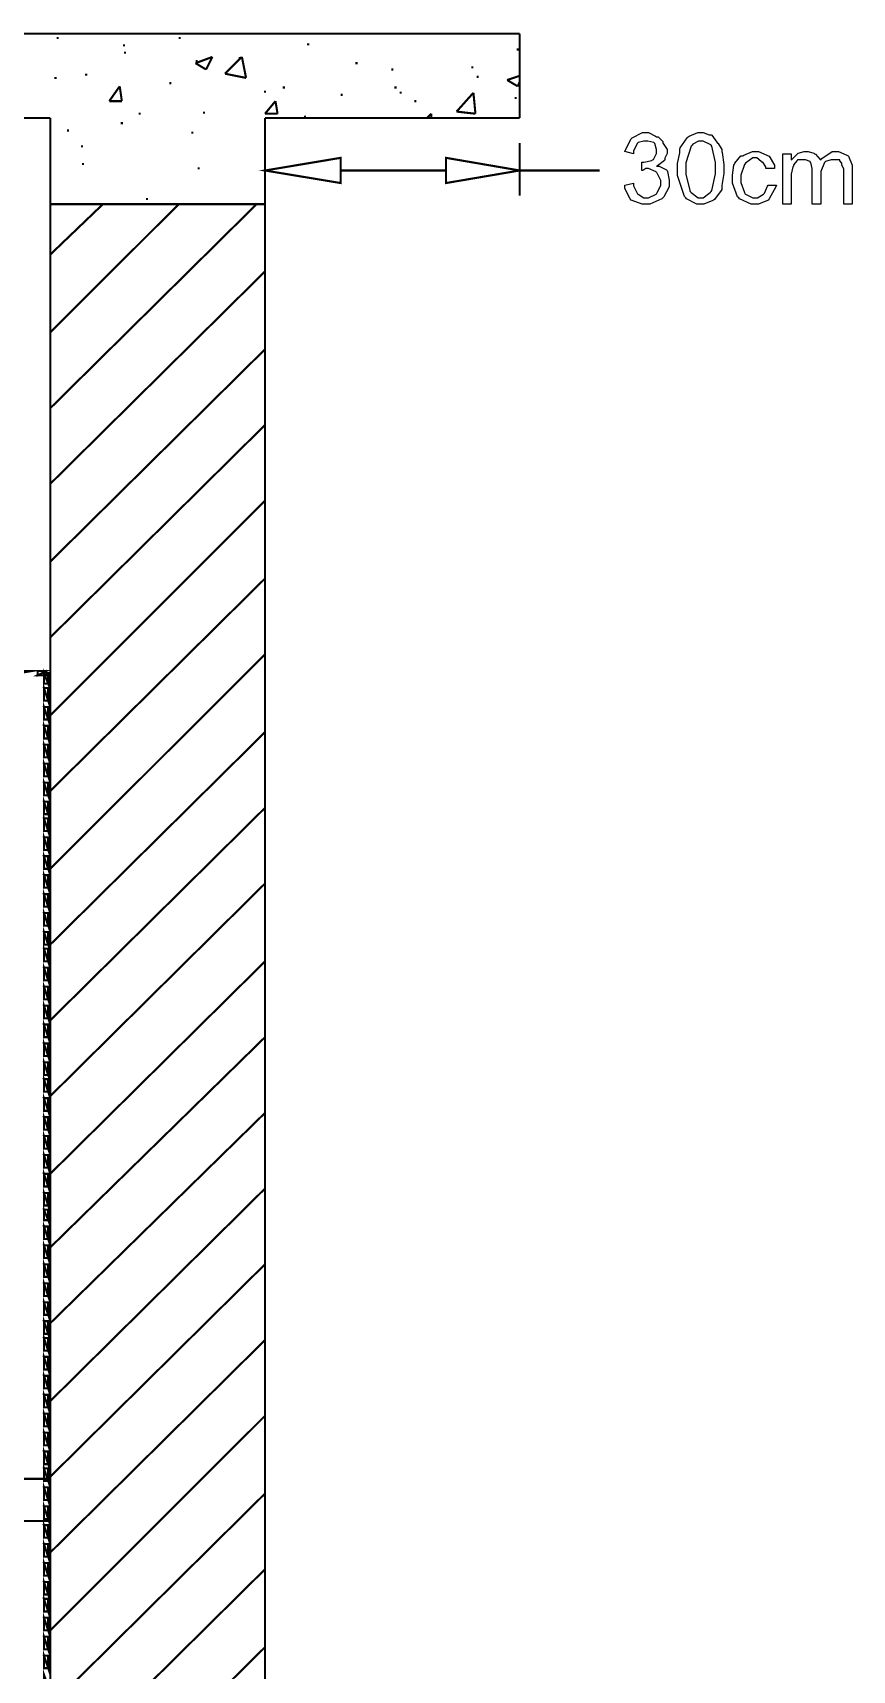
# Model space of a CAD drawing. Extents: x 219 to 1226, y 175 to 465.
# Drawn here: x 398.86 to 415.37, y 229.12 to 262.12 of the extents above; entities that cross this region are included whole.
import ezdxf

# ---------------------------------------------------------------- set-up
doc = ezdxf.new("R2010")
doc.units = 0
doc.header["$MEASUREMENT"] = 0
for name, color, linetype in [('C00-00-00-BLACK', 7, 'Continuous'), ('C00-7E-FF', 150, 'Continuous'), ('C00-FF-00', 3, 'Continuous'), ('CFF-7E-00', 30, 'Continuous')]:
    doc.layers.add(name, color=color, linetype=linetype)

msp = doc.modelspace()

# ---------------------------------------------------------------- linework, layer by layer
at = {"layer": 'C00-00-00-BLACK', "const_width": 0.0423}
for points in [[(232.744, 262.098), (408.666, 262.098)], [(399.336, 262.014), (399.377, 262.014)], [(401.796, 262.014), (401.838, 262.014)], [(408.666, 262.098), (408.666, 260.402)], [(400.693, 261.887), (400.693, 261.844)], [(400.693, 261.718), (400.735, 261.718)], [(404.384, 261.887), (404.426, 261.887)], [(408.625, 261.802), (408.625, 261.759)], [(402.135, 261.505), (402.474, 261.632)], [(402.135, 261.548), (402.177, 261.548)], [(402.135, 261.505), (402.347, 261.379)], [(402.347, 261.379), (402.474, 261.632)], [(402.73, 261.293), (403.069, 261.632)], [(403.026, 261.632), (403.026, 261.59)], [(403.153, 261.209), (403.069, 261.632)], [(405.358, 261.505), (405.399, 261.505)], [(406.08, 261.379), (406.121, 261.379)], [(407.691, 261.421), (407.734, 261.421)], [(399.293, 261.209), (399.336, 261.209)], [(399.931, 261.293), (399.931, 261.252)], [(400.397, 260.741), (400.608, 261.04)], [(400.651, 260.741), (400.608, 261.04)], [(401.626, 261.125), (401.626, 261.082)], [(402.73, 261.293), (403.153, 261.209)], [(403.915, 261.04), (403.915, 260.994)], [(406.164, 261.04), (406.164, 260.994)], [(407.818, 261.252), (407.818, 261.209)], [(408.666, 261.252), (408.413, 261.166)], [(408.413, 261.166), (408.625, 261.04)], [(408.625, 261.04), (408.666, 261.125)], [(400.397, 260.741), (400.651, 260.741)], [(403.535, 260.953), (403.535, 260.91)], [(403.535, 260.487), (403.746, 260.741)], [(403.788, 260.487), (403.746, 260.741)], [(405.06, 260.868), (405.103, 260.868)], [(406.25, 260.91), (406.291, 260.91)], [(406.546, 260.741), (406.587, 260.741)], [(407.395, 260.53), (407.734, 260.91)], [(407.775, 260.487), (407.734, 260.91)], [(408.583, 260.826), (408.583, 260.783)], [(242.202, 260.402), (399.208, 260.402)], [(399.208, 208.943), (399.208, 260.402)], [(400.99, 260.487), (401.031, 260.487)], [(402.304, 260.53), (402.304, 260.487)], [(403.535, 260.487), (403.788, 260.487)], [(408.666, 260.402), (403.535, 260.402)], [(403.535, 208.094), (403.535, 260.402)], [(404.341, 260.445), (404.341, 260.402)], [(406.799, 260.402), (406.884, 260.487)], [(406.884, 260.402), (406.884, 260.487)], [(407.395, 260.53), (407.775, 260.487)], [(399.547, 260.148), (399.589, 260.148)], [(400.651, 260.318), (400.651, 260.275)], [(402.05, 260.106), (402.092, 260.106)], [(399.846, 259.852), (399.846, 259.809)], [(399.846, 259.472), (399.888, 259.472)], [(402.177, 259.386), (402.219, 259.386)], [(401.158, 258.791), (401.158, 258.748)], [(399.208, 257.648), (400.269, 258.664)], [(399.208, 256.079), (401.796, 258.664)], [(399.208, 254.552), (403.365, 258.664)], [(399.208, 258.664), (403.535, 258.664)], [(399.208, 253.028), (403.535, 257.309)], [(399.208, 251.46), (403.535, 255.74)], [(399.208, 249.933), (403.535, 254.214)], [(399.208, 248.363), (403.535, 252.687)], [(399.208, 246.839), (403.535, 251.121)], [(399.208, 245.271), (403.535, 249.594)], [(399.208, 243.744), (403.535, 248.025)], [(399.208, 242.217), (403.535, 246.499)], [(399.208, 240.69), (403.535, 244.975)], [(399.208, 239.125), (403.535, 243.405)], [(399.208, 237.641), (403.535, 241.878)], [(399.208, 236.114), (403.535, 240.352)], [(399.208, 234.544), (403.535, 238.828)], [(399.208, 233.02), (403.535, 237.302)], [(399.208, 231.493), (403.535, 235.775)], [(399.208, 229.925), (403.535, 234.248)], [(398.361, 232.979), (399.208, 232.979)], [(399.208, 228.398), (403.535, 232.682)], [(398.404, 232.128), (399.208, 232.128)], [(399.208, 226.874), (403.535, 231.156)], [(399.208, 225.306), (403.535, 229.586)]]:
    msp.add_lwpolyline(points, dxfattribs=at)
at = {"layer": 'C00-7E-FF', "const_width": 0.0423}
for points in [[(403.535, 259.895), (403.535, 258.833)], [(408.666, 259.895), (408.666, 258.833)], [(405.06, 259.343), (407.182, 259.343)], [(408.666, 259.343), (410.279, 259.343)]]:
    msp.add_lwpolyline(points, dxfattribs=at)
for points in [[(405.06, 259.598), (405.06, 259.09), (403.535, 259.343), (405.06, 259.598)], [(407.182, 259.598), (407.182, 259.09), (408.666, 259.343), (407.182, 259.598)]]:
    msp.add_lwpolyline(points, close=True, dxfattribs=at)
at = {"layer": 'C00-7E-FF'}
for points in [[(405.06, 259.598), (405.06, 259.09), (403.535, 259.343), (405.06, 259.598)], [(407.182, 259.598), (407.182, 259.09), (408.666, 259.343), (407.182, 259.598)]]:
    msp.add_lwpolyline(points, close=True, dxfattribs=at)
at = {"layer": 'C00-FF-00', "const_width": 0.0423}
for points in [[(398.827, 249.255), (398.574, 249.214), (398.574, 249.255), (398.827, 249.255)], [(399.124, 249.171), (399.124, 249.255), (398.954, 249.171), (399.124, 249.171)], [(399.124, 249.255), (398.954, 249.171), (398.954, 249.255), (399.124, 249.255)], [(399.167, 249.001), (399.081, 249.214), (399.167, 249.214), (399.167, 249.001)], [(399.081, 249.001), (399.167, 249.001), (399.081, 249.214), (399.081, 249.001)], [(399.167, 248.659), (399.081, 248.914), (399.167, 248.914), (399.167, 248.659)], [(399.081, 248.659), (399.167, 248.659), (399.081, 248.914), (399.081, 248.659)], [(399.167, 248.279), (399.081, 248.533), (399.167, 248.533), (399.167, 248.279)], [(399.081, 248.279), (399.167, 248.279), (399.081, 248.533), (399.081, 248.279)], [(399.167, 247.897), (399.081, 248.152), (399.167, 248.152), (399.167, 247.897)], [(399.081, 247.897), (399.167, 247.897), (399.081, 248.152), (399.081, 247.897)], [(399.081, 247.517), (399.167, 247.517), (399.081, 247.771), (399.081, 247.517)], [(399.167, 247.517), (399.081, 247.771), (399.167, 247.771), (399.167, 247.517)], [(399.081, 247.137), (399.167, 247.137), (399.081, 247.39), (399.081, 247.137)], [(399.167, 247.137), (399.081, 247.39), (399.167, 247.39), (399.167, 247.137)], [(399.167, 246.752), (399.081, 247.006), (399.167, 247.006), (399.167, 246.752)], [(399.081, 246.752), (399.167, 246.752), (399.081, 247.006), (399.081, 246.752)], [(399.167, 246.372), (399.081, 246.626), (399.167, 246.626), (399.167, 246.372)], [(399.081, 246.372), (399.167, 246.372), (399.081, 246.626), (399.081, 246.372)], [(399.167, 246.033), (399.081, 246.287), (399.167, 246.287), (399.167, 246.033)], [(399.081, 246.033), (399.167, 246.033), (399.081, 246.287), (399.081, 246.033)], [(399.167, 245.651), (399.081, 245.906), (399.167, 245.906), (399.167, 245.651)], [(399.081, 245.651), (399.167, 245.651), (399.081, 245.906), (399.081, 245.651)], [(399.167, 245.271), (399.081, 245.525), (399.167, 245.525), (399.167, 245.271)], [(399.081, 245.271), (399.167, 245.271), (399.081, 245.525), (399.081, 245.271)], [(399.081, 244.889), (399.167, 244.889), (399.081, 245.144), (399.081, 244.889)], [(399.167, 244.889), (399.081, 245.144), (399.167, 245.144), (399.167, 244.889)], [(399.081, 244.506), (399.167, 244.506), (399.081, 244.76), (399.081, 244.506)], [(399.167, 244.506), (399.081, 244.76), (399.167, 244.76), (399.167, 244.506)], [(399.167, 244.126), (399.081, 244.379), (399.167, 244.379), (399.167, 244.126)], [(399.081, 244.126), (399.167, 244.126), (399.081, 244.379), (399.081, 244.126)], [(399.167, 243.744), (399.081, 243.997), (399.167, 243.997), (399.167, 243.744)], [(399.081, 243.744), (399.167, 243.744), (399.081, 243.997), (399.081, 243.744)], [(399.167, 243.405), (399.081, 243.66), (399.167, 243.66), (399.167, 243.405)], [(399.081, 243.405), (399.167, 243.405), (399.081, 243.66), (399.081, 243.405)], [(399.167, 243.025), (399.081, 243.278), (399.167, 243.278), (399.167, 243.025)], [(399.081, 243.025), (399.167, 243.025), (399.081, 243.278), (399.081, 243.025)], [(399.167, 242.64), (399.081, 242.895), (399.167, 242.895), (399.167, 242.64)], [(399.081, 242.64), (399.167, 242.64), (399.081, 242.895), (399.081, 242.64)], [(399.167, 242.26), (399.081, 242.513), (399.167, 242.513), (399.167, 242.26)], [(399.081, 242.26), (399.167, 242.26), (399.081, 242.513), (399.081, 242.26)], [(399.081, 241.878), (399.167, 241.878), (399.081, 242.133), (399.081, 241.878)], [(399.167, 241.878), (399.081, 242.133), (399.167, 242.133), (399.167, 241.878)], [(399.081, 241.498), (399.167, 241.498), (399.081, 241.751), (399.081, 241.498)], [(399.167, 241.498), (399.081, 241.751), (399.167, 241.751), (399.167, 241.498)], [(399.167, 241.117), (399.081, 241.371), (399.167, 241.371), (399.167, 241.117)], [(399.081, 241.117), (399.167, 241.117), (399.081, 241.371), (399.081, 241.117)], [(399.167, 240.778), (399.081, 241.032), (399.167, 241.032), (399.167, 240.778)], [(399.081, 240.778), (399.167, 240.778), (399.081, 241.032), (399.081, 240.778)], [(399.167, 240.394), (399.081, 240.649), (399.167, 240.649), (399.167, 240.394)], [(399.081, 240.394), (399.167, 240.394), (399.081, 240.649), (399.081, 240.394)], [(399.167, 240.013), (399.081, 240.267), (399.167, 240.267), (399.167, 240.013)], [(399.081, 240.013), (399.167, 240.013), (399.081, 240.267), (399.081, 240.013)], [(399.167, 239.632), (399.081, 239.887), (399.167, 239.887), (399.167, 239.632)], [(399.081, 239.632), (399.167, 239.632), (399.081, 239.887), (399.081, 239.632)], [(399.081, 239.251), (399.167, 239.251), (399.081, 239.505), (399.081, 239.251)], [(399.167, 239.251), (399.081, 239.505), (399.167, 239.505), (399.167, 239.251)], [(399.081, 238.87), (399.167, 238.87), (399.081, 239.125), (399.081, 238.87)], [(399.167, 238.87), (399.081, 239.125), (399.167, 239.125), (399.167, 238.87)], [(399.167, 238.487), (399.081, 238.74), (399.167, 238.74), (399.167, 238.487)], [(399.081, 238.487), (399.167, 238.487), (399.081, 238.74), (399.081, 238.487)], [(399.167, 238.191), (399.081, 238.403), (399.167, 238.403), (399.167, 238.191)], [(399.081, 238.191), (399.167, 238.191), (399.081, 238.403), (399.081, 238.191)], [(399.167, 237.81), (399.081, 238.064), (399.167, 238.064), (399.167, 237.81)], [(399.081, 237.81), (399.167, 237.81), (399.081, 238.064), (399.081, 237.81)], [(399.167, 237.428), (399.081, 237.682), (399.167, 237.682), (399.167, 237.428)], [(399.081, 237.428), (399.167, 237.428), (399.081, 237.682), (399.081, 237.428)], [(399.167, 237.048), (399.081, 237.302), (399.167, 237.302), (399.167, 237.048)], [(399.081, 237.048), (399.167, 237.048), (399.081, 237.302), (399.081, 237.048)], [(399.167, 236.663), (399.081, 236.917), (399.167, 236.917), (399.167, 236.663)], [(399.081, 236.663), (399.167, 236.663), (399.081, 236.917), (399.081, 236.663)], [(399.081, 236.283), (399.167, 236.283), (399.081, 236.537), (399.081, 236.283)], [(399.167, 236.283), (399.081, 236.537), (399.167, 236.537), (399.167, 236.283)], [(399.081, 235.901), (399.167, 235.901), (399.081, 236.156), (399.081, 235.901)], [(399.167, 235.901), (399.081, 236.156), (399.167, 236.156), (399.167, 235.901)], [(399.081, 235.562), (399.167, 235.562), (399.081, 235.817), (399.081, 235.562)], [(399.167, 235.562), (399.081, 235.817), (399.167, 235.817), (399.167, 235.562)], [(399.167, 235.182), (399.081, 235.436), (399.167, 235.436), (399.167, 235.182)], [(399.081, 235.182), (399.167, 235.182), (399.081, 235.436), (399.081, 235.182)], [(399.167, 234.8), (399.081, 235.055), (399.167, 235.055), (399.167, 234.8)], [(399.081, 234.8), (399.167, 234.8), (399.081, 235.055), (399.081, 234.8)], [(399.167, 234.417), (399.081, 234.671), (399.167, 234.671), (399.167, 234.417)], [(399.081, 234.417), (399.167, 234.417), (399.081, 234.671), (399.081, 234.417)], [(399.167, 234.037), (399.081, 234.291), (399.167, 234.291), (399.167, 234.037)], [(399.081, 234.037), (399.167, 234.037), (399.081, 234.291), (399.081, 234.037)], [(399.081, 233.655), (399.167, 233.655), (399.081, 233.909), (399.081, 233.655)], [(399.167, 233.655), (399.081, 233.909), (399.167, 233.909), (399.167, 233.655)], [(399.081, 233.275), (399.167, 233.275), (399.081, 233.529), (399.081, 233.275)], [(399.167, 233.275), (399.081, 233.529), (399.167, 233.529), (399.167, 233.275)], [(399.081, 232.936), (399.167, 232.936), (399.081, 233.19), (399.081, 232.936)], [(399.167, 232.936), (399.081, 233.19), (399.167, 233.19), (399.167, 232.936)], [(399.167, 232.551), (399.081, 232.807), (399.167, 232.807), (399.167, 232.551)], [(399.081, 232.551), (399.167, 232.551), (399.081, 232.807), (399.081, 232.551)], [(399.167, 232.171), (399.081, 232.425), (399.167, 232.425), (399.167, 232.171)], [(399.081, 232.171), (399.167, 232.171), (399.081, 232.425), (399.081, 232.171)], [(399.167, 231.791), (399.081, 232.045), (399.167, 232.045), (399.167, 231.791)], [(399.081, 231.791), (399.167, 231.791), (399.081, 232.045), (399.081, 231.791)], [(399.167, 231.409), (399.081, 231.663), (399.167, 231.663), (399.167, 231.409)], [(399.081, 231.409), (399.167, 231.409), (399.081, 231.663), (399.081, 231.409)], [(399.081, 231.029), (399.167, 231.029), (399.081, 231.282), (399.081, 231.029)], [(399.167, 231.029), (399.081, 231.282), (399.167, 231.282), (399.167, 231.029)], [(399.081, 230.647), (399.167, 230.647), (399.081, 230.9), (399.081, 230.647)], [(399.167, 230.647), (399.081, 230.9), (399.167, 230.9), (399.167, 230.647)], [(399.081, 230.305), (399.167, 230.305), (399.081, 230.56), (399.081, 230.305)], [(399.167, 230.305), (399.081, 230.56), (399.167, 230.56), (399.167, 230.305)], [(399.167, 229.925), (399.081, 230.179), (399.167, 230.179), (399.167, 229.925)], [(399.081, 229.925), (399.167, 229.925), (399.081, 230.179), (399.081, 229.925)], [(399.167, 229.543), (399.081, 229.798), (399.167, 229.798), (399.167, 229.543)], [(399.081, 229.543), (399.167, 229.543), (399.081, 229.798), (399.081, 229.543)], [(399.167, 229.163), (399.081, 229.416), (399.167, 229.416), (399.167, 229.163)], [(399.081, 229.163), (399.167, 229.163), (399.081, 229.416), (399.081, 229.163)], [(399.081, 228.781), (399.167, 228.781), (399.081, 229.036), (399.081, 228.781)]]:
    msp.add_lwpolyline(points, close=True, dxfattribs=at)
at = {"layer": 'C00-FF-00'}
for points in [[(399.124, 249.171), (399.124, 249.255), (398.954, 249.171), (399.124, 249.171)], [(399.124, 249.255), (398.954, 249.171), (398.954, 249.255), (399.124, 249.255)], [(399.081, 249.001), (399.167, 249.001), (399.081, 249.214), (399.081, 249.001)], [(399.167, 249.001), (399.081, 249.214), (399.167, 249.214), (399.167, 249.001)], [(399.081, 248.659), (399.167, 248.659), (399.081, 248.914), (399.081, 248.659)], [(399.167, 248.659), (399.081, 248.914), (399.167, 248.914), (399.167, 248.659)], [(399.081, 248.279), (399.167, 248.279), (399.081, 248.533), (399.081, 248.279)], [(399.167, 248.279), (399.081, 248.533), (399.167, 248.533), (399.167, 248.279)], [(399.081, 247.897), (399.167, 247.897), (399.081, 248.152), (399.081, 247.897)], [(399.167, 247.897), (399.081, 248.152), (399.167, 248.152), (399.167, 247.897)], [(399.081, 247.517), (399.167, 247.517), (399.081, 247.771), (399.081, 247.517)], [(399.167, 247.517), (399.081, 247.771), (399.167, 247.771), (399.167, 247.517)], [(399.081, 247.137), (399.167, 247.137), (399.081, 247.39), (399.081, 247.137)], [(399.167, 247.137), (399.081, 247.39), (399.167, 247.39), (399.167, 247.137)], [(399.081, 246.752), (399.167, 246.752), (399.081, 247.006), (399.081, 246.752)], [(399.167, 246.752), (399.081, 247.006), (399.167, 247.006), (399.167, 246.752)], [(399.081, 246.372), (399.167, 246.372), (399.081, 246.626), (399.081, 246.372)], [(399.167, 246.372), (399.081, 246.626), (399.167, 246.626), (399.167, 246.372)], [(399.081, 246.033), (399.167, 246.033), (399.081, 246.287), (399.081, 246.033)], [(399.167, 246.033), (399.081, 246.287), (399.167, 246.287), (399.167, 246.033)], [(399.081, 245.651), (399.167, 245.651), (399.081, 245.906), (399.081, 245.651)], [(399.167, 245.651), (399.081, 245.906), (399.167, 245.906), (399.167, 245.651)], [(399.081, 245.271), (399.167, 245.271), (399.081, 245.525), (399.081, 245.271)], [(399.167, 245.271), (399.081, 245.525), (399.167, 245.525), (399.167, 245.271)], [(399.081, 244.889), (399.167, 244.889), (399.081, 245.144), (399.081, 244.889)], [(399.167, 244.889), (399.081, 245.144), (399.167, 245.144), (399.167, 244.889)], [(399.081, 244.506), (399.167, 244.506), (399.081, 244.76), (399.081, 244.506)], [(399.167, 244.506), (399.081, 244.76), (399.167, 244.76), (399.167, 244.506)], [(399.081, 244.126), (399.167, 244.126), (399.081, 244.379), (399.081, 244.126)], [(399.167, 244.126), (399.081, 244.379), (399.167, 244.379), (399.167, 244.126)], [(399.081, 243.744), (399.167, 243.744), (399.081, 243.997), (399.081, 243.744)], [(399.167, 243.744), (399.081, 243.997), (399.167, 243.997), (399.167, 243.744)], [(399.081, 243.405), (399.167, 243.405), (399.081, 243.66), (399.081, 243.405)], [(399.167, 243.405), (399.081, 243.66), (399.167, 243.66), (399.167, 243.405)], [(399.081, 243.025), (399.167, 243.025), (399.081, 243.278), (399.081, 243.025)], [(399.167, 243.025), (399.081, 243.278), (399.167, 243.278), (399.167, 243.025)], [(399.081, 242.64), (399.167, 242.64), (399.081, 242.895), (399.081, 242.64)], [(399.167, 242.64), (399.081, 242.895), (399.167, 242.895), (399.167, 242.64)], [(399.081, 242.26), (399.167, 242.26), (399.081, 242.513), (399.081, 242.26)], [(399.167, 242.26), (399.081, 242.513), (399.167, 242.513), (399.167, 242.26)], [(399.081, 241.878), (399.167, 241.878), (399.081, 242.133), (399.081, 241.878)], [(399.167, 241.878), (399.081, 242.133), (399.167, 242.133), (399.167, 241.878)], [(399.081, 241.498), (399.167, 241.498), (399.081, 241.751), (399.081, 241.498)], [(399.167, 241.498), (399.081, 241.751), (399.167, 241.751), (399.167, 241.498)], [(399.081, 241.117), (399.167, 241.117), (399.081, 241.371), (399.081, 241.117)], [(399.167, 241.117), (399.081, 241.371), (399.167, 241.371), (399.167, 241.117)], [(399.081, 240.778), (399.167, 240.778), (399.081, 241.032), (399.081, 240.778)], [(399.167, 240.778), (399.081, 241.032), (399.167, 241.032), (399.167, 240.778)], [(399.081, 240.394), (399.167, 240.394), (399.081, 240.649), (399.081, 240.394)], [(399.167, 240.394), (399.081, 240.649), (399.167, 240.649), (399.167, 240.394)], [(399.081, 240.013), (399.167, 240.013), (399.081, 240.267), (399.081, 240.013)], [(399.167, 240.013), (399.081, 240.267), (399.167, 240.267), (399.167, 240.013)], [(399.081, 239.632), (399.167, 239.632), (399.081, 239.887), (399.081, 239.632)], [(399.167, 239.632), (399.081, 239.887), (399.167, 239.887), (399.167, 239.632)], [(399.081, 239.251), (399.167, 239.251), (399.081, 239.505), (399.081, 239.251)], [(399.167, 239.251), (399.081, 239.505), (399.167, 239.505), (399.167, 239.251)], [(399.081, 238.87), (399.167, 238.87), (399.081, 239.125), (399.081, 238.87)], [(399.167, 238.87), (399.081, 239.125), (399.167, 239.125), (399.167, 238.87)], [(399.081, 238.487), (399.167, 238.487), (399.081, 238.74), (399.081, 238.487)], [(399.167, 238.487), (399.081, 238.74), (399.167, 238.74), (399.167, 238.487)], [(399.081, 238.191), (399.167, 238.191), (399.081, 238.403), (399.081, 238.191)], [(399.167, 238.191), (399.081, 238.403), (399.167, 238.403), (399.167, 238.191)], [(399.081, 237.81), (399.167, 237.81), (399.081, 238.064), (399.081, 237.81)], [(399.167, 237.81), (399.081, 238.064), (399.167, 238.064), (399.167, 237.81)], [(399.081, 237.428), (399.167, 237.428), (399.081, 237.682), (399.081, 237.428)], [(399.167, 237.428), (399.081, 237.682), (399.167, 237.682), (399.167, 237.428)], [(399.081, 237.048), (399.167, 237.048), (399.081, 237.302), (399.081, 237.048)], [(399.167, 237.048), (399.081, 237.302), (399.167, 237.302), (399.167, 237.048)], [(399.081, 236.663), (399.167, 236.663), (399.081, 236.917), (399.081, 236.663)], [(399.167, 236.663), (399.081, 236.917), (399.167, 236.917), (399.167, 236.663)], [(399.081, 236.283), (399.167, 236.283), (399.081, 236.537), (399.081, 236.283)], [(399.167, 236.283), (399.081, 236.537), (399.167, 236.537), (399.167, 236.283)], [(399.081, 235.901), (399.167, 235.901), (399.081, 236.156), (399.081, 235.901)], [(399.167, 235.901), (399.081, 236.156), (399.167, 236.156), (399.167, 235.901)], [(399.081, 235.562), (399.167, 235.562), (399.081, 235.817), (399.081, 235.562)], [(399.167, 235.562), (399.081, 235.817), (399.167, 235.817), (399.167, 235.562)], [(399.081, 235.182), (399.167, 235.182), (399.081, 235.436), (399.081, 235.182)], [(399.167, 235.182), (399.081, 235.436), (399.167, 235.436), (399.167, 235.182)], [(399.081, 234.8), (399.167, 234.8), (399.081, 235.055), (399.081, 234.8)], [(399.167, 234.8), (399.081, 235.055), (399.167, 235.055), (399.167, 234.8)], [(399.081, 234.417), (399.167, 234.417), (399.081, 234.671), (399.081, 234.417)], [(399.167, 234.417), (399.081, 234.671), (399.167, 234.671), (399.167, 234.417)], [(399.081, 234.037), (399.167, 234.037), (399.081, 234.291), (399.081, 234.037)], [(399.167, 234.037), (399.081, 234.291), (399.167, 234.291), (399.167, 234.037)], [(399.081, 233.655), (399.167, 233.655), (399.081, 233.909), (399.081, 233.655)], [(399.167, 233.655), (399.081, 233.909), (399.167, 233.909), (399.167, 233.655)], [(399.081, 233.275), (399.167, 233.275), (399.081, 233.529), (399.081, 233.275)], [(399.167, 233.275), (399.081, 233.529), (399.167, 233.529), (399.167, 233.275)], [(399.081, 232.936), (399.167, 232.936), (399.081, 233.19), (399.081, 232.936)], [(399.167, 232.936), (399.081, 233.19), (399.167, 233.19), (399.167, 232.936)], [(399.081, 232.551), (399.167, 232.551), (399.081, 232.807), (399.081, 232.551)], [(399.167, 232.551), (399.081, 232.807), (399.167, 232.807), (399.167, 232.551)], [(399.081, 232.171), (399.167, 232.171), (399.081, 232.425), (399.081, 232.171)], [(399.167, 232.171), (399.081, 232.425), (399.167, 232.425), (399.167, 232.171)], [(399.081, 231.791), (399.167, 231.791), (399.081, 232.045), (399.081, 231.791)], [(399.167, 231.791), (399.081, 232.045), (399.167, 232.045), (399.167, 231.791)], [(399.081, 231.409), (399.167, 231.409), (399.081, 231.663), (399.081, 231.409)], [(399.167, 231.409), (399.081, 231.663), (399.167, 231.663), (399.167, 231.409)], [(399.081, 231.029), (399.167, 231.029), (399.081, 231.282), (399.081, 231.029)], [(399.167, 231.029), (399.081, 231.282), (399.167, 231.282), (399.167, 231.029)], [(399.081, 230.647), (399.167, 230.647), (399.081, 230.9), (399.081, 230.647)], [(399.167, 230.647), (399.081, 230.9), (399.167, 230.9), (399.167, 230.647)], [(399.081, 230.305), (399.167, 230.305), (399.081, 230.56), (399.081, 230.305)], [(399.167, 230.305), (399.081, 230.56), (399.167, 230.56), (399.167, 230.305)], [(399.081, 229.925), (399.167, 229.925), (399.081, 230.179), (399.081, 229.925)], [(399.167, 229.925), (399.081, 230.179), (399.167, 230.179), (399.167, 229.925)], [(399.081, 229.543), (399.167, 229.543), (399.081, 229.798), (399.081, 229.543)], [(399.167, 229.543), (399.081, 229.798), (399.167, 229.798), (399.167, 229.543)], [(399.081, 229.163), (399.167, 229.163), (399.081, 229.416), (399.081, 229.163)], [(399.167, 229.163), (399.081, 229.416), (399.167, 229.416), (399.167, 229.163)]]:
    msp.add_lwpolyline(points, close=True, dxfattribs=at)
at = {"layer": 'C00-FF-00', "const_width": 0.0423}
msp.add_lwpolyline([(399.081, 249.214), (399.167, 249.214)], dxfattribs=at)
at = {"layer": 'CFF-7E-00'}
for points in [[(410.786, 259.047), (410.956, 259.09), (410.956, 259.037), (411.03, 258.887), (411.041, 258.876), (411.051, 258.867), (411.17, 258.791), (411.21, 258.791), (411.263, 258.791), (411.413, 258.867), (411.424, 258.876), (411.434, 258.898), (411.509, 259.043), (411.509, 259.09), (411.509, 259.143), (411.434, 259.292), (411.424, 259.302), (411.413, 259.313), (411.26, 259.386), (411.21, 259.386), (411.21, 259.386), (411.146, 259.343), (411.125, 259.343), (411.125, 259.513), (411.125, 259.513), (411.168, 259.513), (411.168, 259.513), (411.168, 259.513), (411.329, 259.546), (411.34, 259.556), (411.361, 259.566), (411.424, 259.686), (411.424, 259.725), (411.424, 259.768), (411.391, 259.885), (411.381, 259.895), (411.37, 259.905), (411.251, 259.936), (411.21, 259.936), (411.168, 259.936), (411.051, 259.905), (411.041, 259.895), (411.03, 259.885), (410.956, 259.733), (410.956, 259.682), (410.786, 259.725), (410.795, 259.757), (410.903, 259.969), (410.914, 259.979), (410.935, 260.001), (411.142, 260.106), (411.21, 260.106), (411.263, 260.106), (411.402, 260.032), (411.424, 260.021), (411.456, 260.021), (411.551, 259.926), (411.551, 259.895), (411.56, 259.885), (411.636, 259.765), (411.636, 259.725), (411.636, 259.684), (411.593, 259.589), (411.593, 259.556), (411.583, 259.546), (411.445, 259.44), (411.424, 259.429), (411.476, 259.429), (411.625, 259.354), (411.636, 259.343), (411.646, 259.323), (411.677, 259.149), (411.677, 259.09), (411.677, 259.015), (411.572, 258.813), (411.551, 258.791), (411.529, 258.77), (411.289, 258.664), (411.21, 258.664), (411.136, 258.664), (410.935, 258.739), (410.914, 258.748), (410.892, 258.77), (410.786, 258.978), (410.786, 259.047)], [(411.847, 259.386), (411.847, 259.483), (411.89, 259.697), (411.89, 259.768), (411.899, 259.799), (412.037, 260.001), (412.059, 260.021), (412.08, 260.032), (412.254, 260.106), (412.313, 260.106), (412.365, 260.106), (412.485, 260.064), (412.525, 260.064), (412.535, 260.054), (412.641, 259.916), (412.652, 259.895), (412.662, 259.885), (412.739, 259.765), (412.739, 259.725), (412.748, 259.704), (412.781, 259.466), (412.781, 259.386), (412.781, 259.28), (412.739, 259.04), (412.739, 258.96), (412.728, 258.94), (412.588, 258.759), (412.568, 258.748), (412.557, 258.739), (412.373, 258.664), (412.313, 258.664), (412.238, 258.664), (412.026, 258.77), (412.016, 258.791), (411.985, 258.822), (411.847, 259.245), (411.847, 259.386)], [(412.016, 259.386), (412.016, 259.269), (412.091, 258.94), (412.102, 258.917), (412.123, 258.897), (412.265, 258.791), (412.313, 258.791), (412.365, 258.791), (412.503, 258.897), (412.525, 258.917), (412.535, 258.94), (412.609, 259.274), (412.609, 259.386), (412.609, 259.503), (412.535, 259.831), (412.525, 259.852), (412.514, 259.863), (412.363, 259.936), (412.313, 259.936), (412.27, 259.936), (412.153, 259.874), (412.143, 259.852), (412.121, 259.831), (412.016, 259.498), (412.016, 259.386)], [(413.67, 259.047), (413.84, 259.047), (413.829, 259.015), (413.691, 258.77), (413.67, 258.748), (413.659, 258.739), (413.477, 258.664), (413.417, 258.664), (413.331, 258.664), (413.098, 258.77), (413.078, 258.791), (413.056, 258.813), (412.951, 259.086), (412.951, 259.175), (412.951, 259.25), (412.983, 259.451), (412.994, 259.472), (413.003, 259.493), (413.123, 259.639), (413.163, 259.639), (413.184, 259.651), (413.357, 259.725), (413.417, 259.725), (413.48, 259.725), (413.648, 259.651), (413.67, 259.639), (413.691, 259.63), (413.797, 259.448), (413.797, 259.386), (413.628, 259.386), (413.628, 259.418), (413.564, 259.513), (413.544, 259.513), (413.532, 259.524), (413.446, 259.598), (413.417, 259.598), (413.363, 259.598), (413.214, 259.493), (413.205, 259.472), (413.193, 259.462), (413.12, 259.247), (413.12, 259.175), (413.12, 259.101), (413.193, 258.898), (413.205, 258.876), (413.214, 258.867), (413.366, 258.791), (413.417, 258.791), (413.458, 258.791), (413.575, 258.867), (413.586, 258.876), (413.596, 258.887), (413.659, 259.026), (413.67, 259.047)], [(413.967, 258.664), (413.967, 259.682), (414.136, 259.682), (414.136, 259.556), (414.147, 259.566), (414.254, 259.673), (414.265, 259.682), (414.275, 259.693), (414.395, 259.725), (414.435, 259.725), (414.476, 259.725), (414.593, 259.693), (414.604, 259.682), (414.625, 259.673), (414.72, 259.566), (414.731, 259.556), (414.752, 259.587), (414.959, 259.725), (415.028, 259.725), (415.091, 259.725), (415.259, 259.651), (415.281, 259.639), (415.291, 259.63), (415.366, 259.448), (415.366, 259.386), (415.366, 258.664), (415.197, 258.664), (415.197, 259.343), (415.197, 259.376), (415.154, 259.448), (415.154, 259.472), (415.154, 259.493), (415.113, 259.54), (415.113, 259.556), (415.08, 259.556), (415.008, 259.556), (414.985, 259.556), (414.942, 259.556), (414.826, 259.524), (414.817, 259.513), (414.806, 259.503), (414.731, 259.321), (414.731, 259.259), (414.731, 258.664), (414.562, 258.664), (414.562, 259.343), (414.562, 259.386), (414.529, 259.503), (414.519, 259.513), (414.519, 259.524), (414.424, 259.556), (414.392, 259.556), (414.361, 259.556), (414.289, 259.556), (414.265, 259.556), (414.254, 259.546), (414.181, 259.459), (414.181, 259.429), (414.169, 259.419), (414.136, 259.268), (414.136, 259.217), (414.136, 258.664), (413.967, 258.664)]]:
    msp.add_lwpolyline(points, close=True, dxfattribs=at)

doc.saveas('drawing.dxf')
